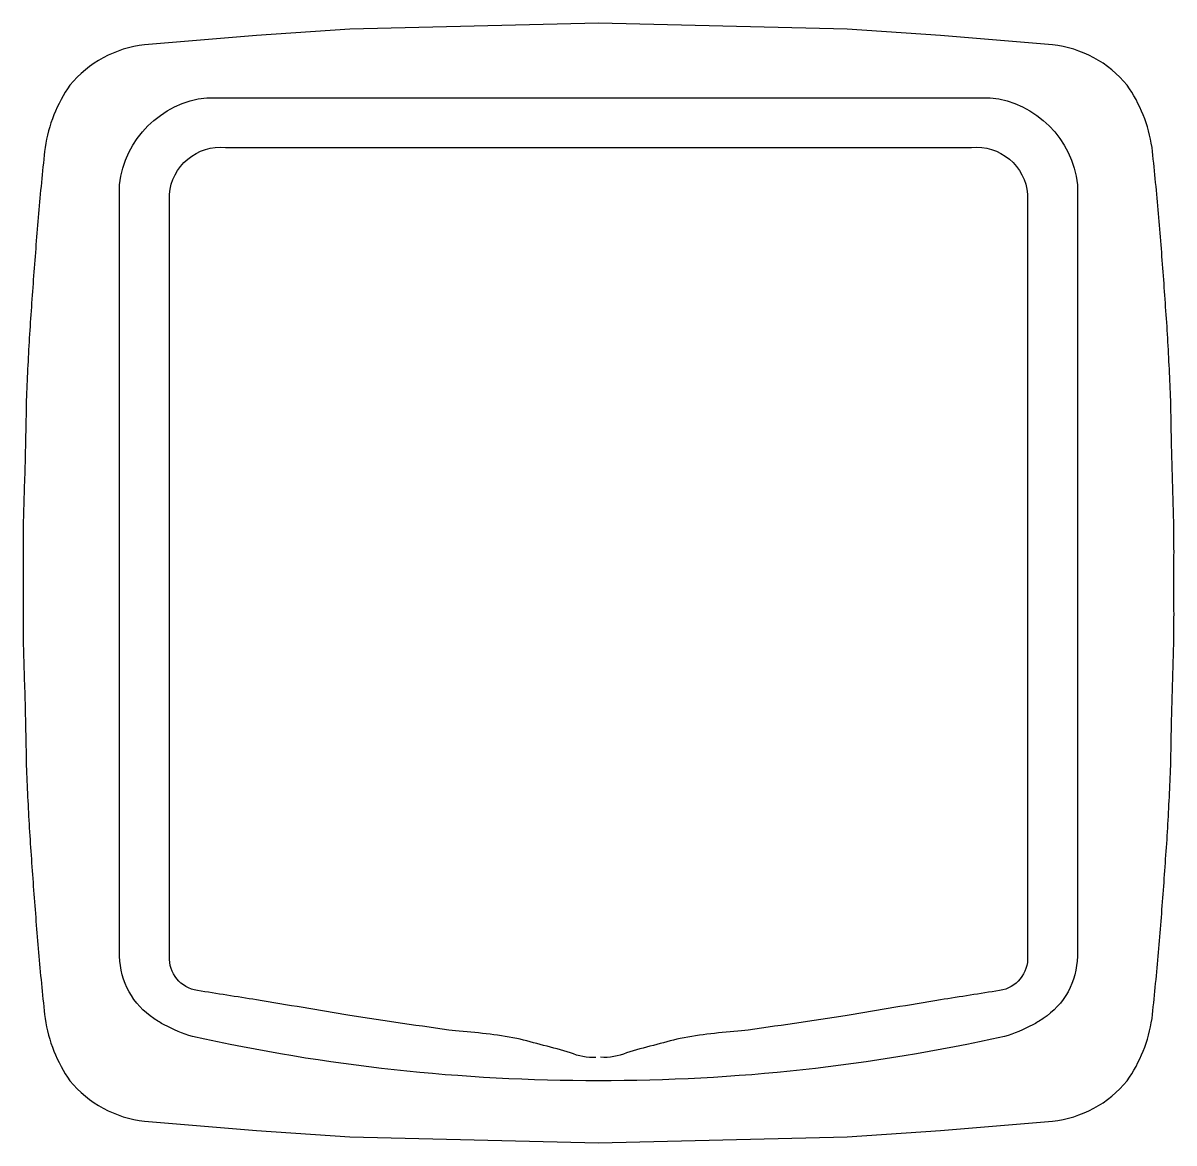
# Model space of a CAD drawing. Extents: x -832.476 to -832.291, y 501.102 to 501.282.
import ezdxf

# ---------------------------------------------------------------- set-up
doc = ezdxf.new("R2010")
doc.units = 0
doc.header["$LTSCALE"] = 50
doc.header["$MEASUREMENT"] = 0
doc.layers.add('A-PECAS', color=2, linetype='CONTINUOUS')

msp = doc.modelspace()

# ---------------------------------------------------------------- linework, layer by layer
at = {"layer": 'A-PECAS'}
msp.add_lwpolyline([(-832.4761, 501.1923, 0.007424), (-832.4761, 501.1823, -0.000146), (-832.4758, 501.1723, -0.001249), (-832.4756, 501.1623, 0.002489), (-832.4751, 501.1523, 0.000049), (-832.4744, 501.1423, 0.001241), (-832.4736, 501.1323, 0.004911), (-832.4726, 501.1223, 0.11604), (-832.4686, 501.1123, 0.19553), (-832.4566, 501.1058), (-832.4386, 501.1043), (-832.4236, 501.1033), (-832.4036, 501.1028), (-832.3836, 501.1023), (-832.3636, 501.1028), (-832.3436, 501.1033), (-832.3286, 501.1043), (-832.3106, 501.1058, 0.19553), (-832.2986, 501.1123, 0.11604), (-832.2946, 501.1223, 0.004911), (-832.2936, 501.1323, 0.001241), (-832.2928, 501.1423, 0.000049), (-832.2921, 501.1523, 0.002489), (-832.2916, 501.1623, -0.001249), (-832.2914, 501.1723, -0.000146), (-832.2911, 501.1823, 0.007424), (-832.2911, 501.1923, 0.007424), (-832.2911, 501.2023, -0.000146), (-832.2914, 501.2123, -0.001249), (-832.2916, 501.2223, 0.002489), (-832.2921, 501.2323, 0.000049), (-832.2928, 501.2423, 0.001241), (-832.2936, 501.2523, 0.004911), (-832.2946, 501.2623, 0.11604), (-832.2986, 501.2723, 0.19553), (-832.3106, 501.2788), (-832.3286, 501.2803), (-832.3436, 501.2813), (-832.3636, 501.2818), (-832.3836, 501.2823), (-832.4036, 501.2818), (-832.4236, 501.2813), (-832.4386, 501.2803), (-832.4566, 501.2788, 0.19553), (-832.4686, 501.2723, 0.11604), (-832.4726, 501.2623, 0.004911), (-832.4736, 501.2523, 0.001241), (-832.4744, 501.2423, 0.000049), (-832.4751, 501.2323, 0.002489), (-832.4756, 501.2223, -0.001249), (-832.4758, 501.2123, -0.000146), (-832.4761, 501.2023, 0.007424)], format="xyb", close=True, dxfattribs=at)
at = {"layer": 'A-PECAS', "color": 1}
msp.add_lwpolyline([(-832.3066, 501.1923), (-832.3066, 501.1323, -0.248661), (-832.3121, 501.1223, -0.013496), (-832.31378, 501.12127, -0.043807), (-832.31832, 501.11941, -0.055152), (-832.3836, 501.1123, -0.055152), (-832.44889, 501.11941, -0.043807), (-832.45343, 501.12127, -0.013496), (-832.4551, 501.1223, -0.248661), (-832.4606, 501.1323), (-832.4606, 501.1923), (-832.4606, 501.2563, -0.351938), (-832.4466, 501.2703), (-832.3836, 501.2703), (-832.3206, 501.2703, -0.351938), (-832.3066, 501.2563)], format="xyb", close=True, dxfattribs=at)
msp.add_lwpolyline([(-832.38403, 501.11606, -0.120697), (-832.3881, 501.1168, 0.008016), (-832.39676, 501.11911, 0.029145), (-832.4066, 501.1203, -0.004748), (-832.4236, 501.1228, 0.00011), (-832.4386, 501.1253, 0.000828), (-832.4481, 501.1268, -0.385441), (-832.4526, 501.13229), (-832.4526, 501.1923), (-832.4526, 501.2548, -0.415785), (-832.4436, 501.2623), (-832.3836, 501.2623), (-832.3236, 501.2623, -0.415785), (-832.3146, 501.2548), (-832.3146, 501.1923), (-832.3146, 501.13229, -0.385441), (-832.3191, 501.1268, 0.000828), (-832.3286, 501.1253, 0.00011), (-832.3436, 501.1228, -0.004748), (-832.3606, 501.1203, 0.029145), (-832.37045, 501.11911, 0.008016), (-832.3791, 501.1168, -0.123189), (-832.38326, 501.11607)], format="xyb", dxfattribs=at)

doc.saveas('drawing.dxf')
